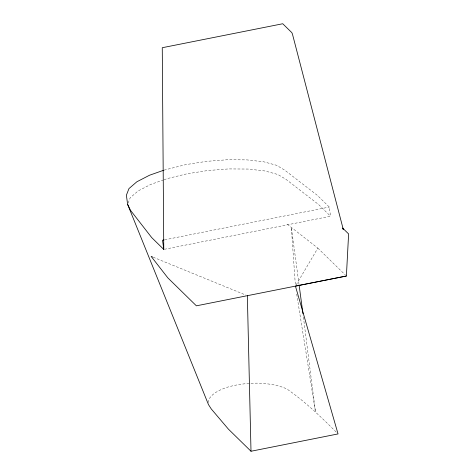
<?xml version="1.0" encoding="UTF-8"?>
<svg xmlns="http://www.w3.org/2000/svg" width="475" height="475" viewBox="0 0 475 475"><rect width="100%" height="100%" fill="white"/><g stroke="black" fill="none" stroke-linecap="round" stroke-linejoin="round"><path stroke-width="0.36" stroke-dasharray="2.38 1.78" d="M208.531 402.604L208.626 399.962C211.951 393.27 219.201 390.296 225.762 387.701C236.241 384.388 247.22 383.093 258.186 383.147C267.989 383.562 277.893 384.857 286.9 388.978C305.395 401.808 321.682 417.495 337.523 433.42M128.143 203.068L130.209 197.766L138.112 190.944L150.807 184.395L163.263 180.019M296.186 284.858L317.84 248.104L287.44 224.354M164.095 170.109L185.571 164.659L206.435 161.369L227.341 159.743L246.869 159.885L263.684 161.785L276.646 165.318L284.863 170.246L317.241 195.255L329.294 207.058L330.535 216.232L164.504 249.268M163.952 179.776L167.414 178.558L186.812 173.838L207.676 170.549L228.582 168.922L248.11 169.058L264.925 170.964L277.887 174.497L286.104 179.419L318.482 204.434L330.535 216.232M164.712 239.804L329.294 207.058M153.164 257.201L245.985 295.135M317.84 248.104L345.331 275.019M296.721 294.162L315.447 411.807L303.353 316.718M299.03 284.495L291.353 227.377L295.438 286.128"/><path stroke-width="0.71" d="M152.481 256.922L151.121 256.363L167.847 277.881L196.395 305.829L346.394 275.987L348.614 233.938L342.588 228.036L343.36 229.722L292.386 33.862L291.787 32.603L282.744 23.75L162.26 47.72L163.774 249.411L151.721 237.613L130.542 210.372L127.627 204.393L126.386 195.213L128.968 188.587L136.871 181.771L149.566 175.216L163.406 170.353M163.988 239.946L162.539 240.237L163.774 249.411M127.627 204.393L208.46 404.581L211.256 408.945L228.398 429.127L251.002 451.25L338.046 433.93L295.438 286.128L346.388 276.052M299.131 285.232L302.973 313.791M247.35 295.693L251.002 451.25"/></g></svg>
